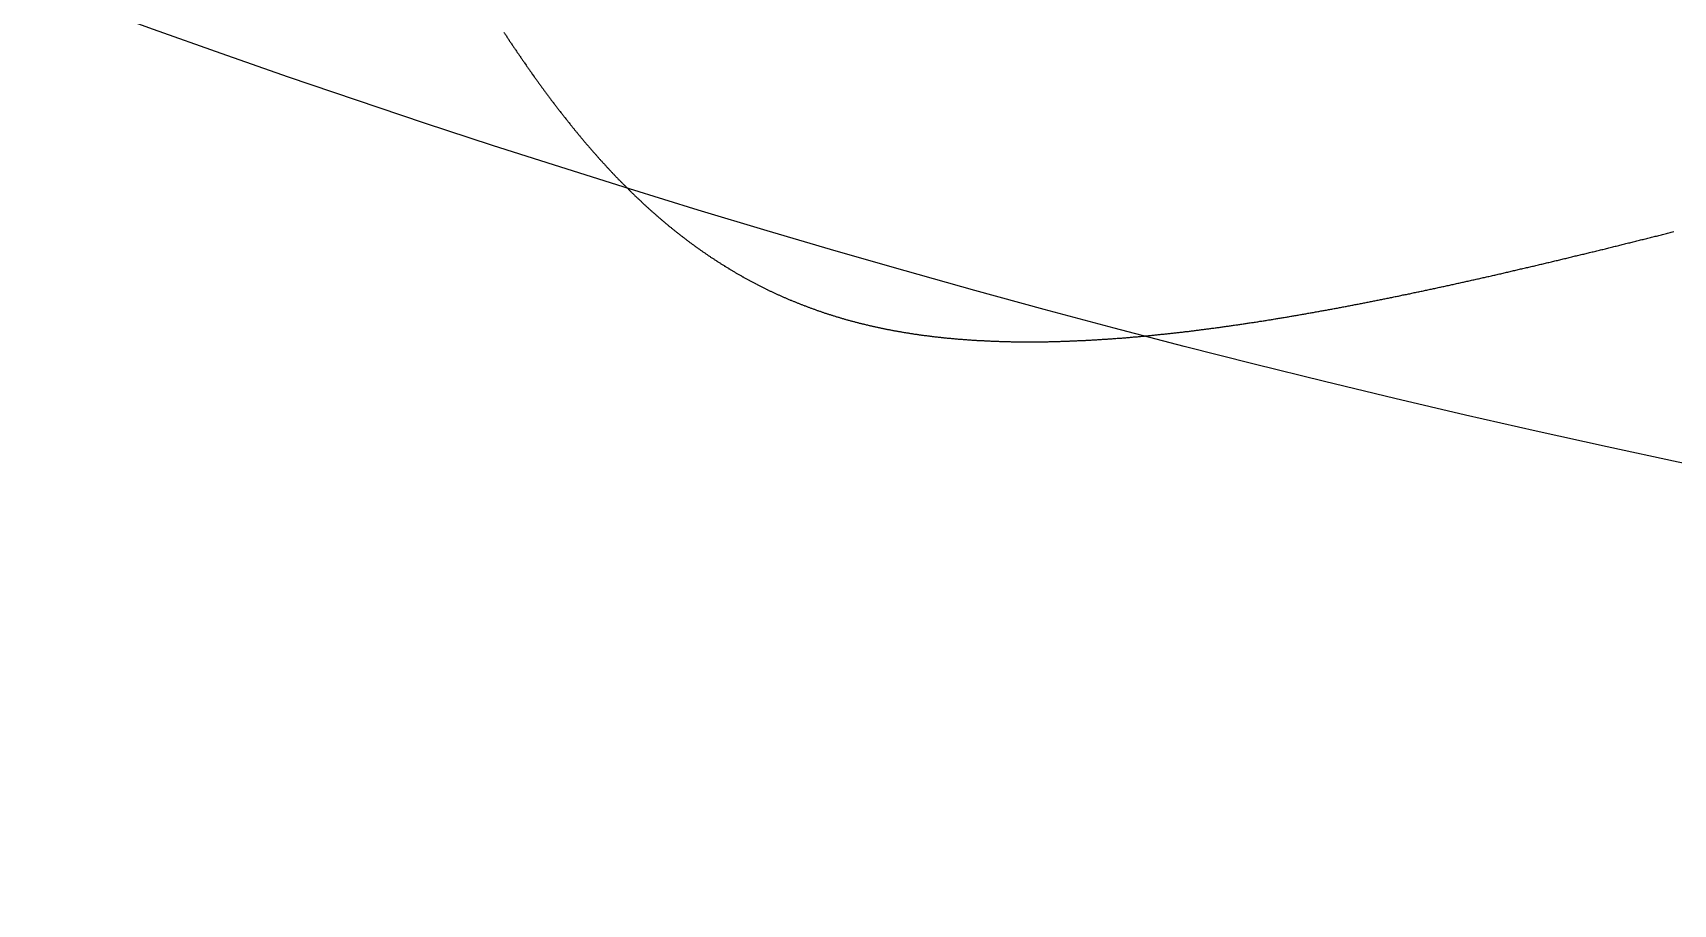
# Model space of a CAD drawing. Header units: millimetres. Extents: x 88 to 97873, y 32 to 55088.
# Drawn here: x 48494.884 to 48496.486, y 5017.401 to 5018.252 of the extents above; entities that cross this region are included whole.
import ezdxf

# ---------------------------------------------------------------- set-up
doc = ezdxf.new("R2010")
doc.units = ezdxf.units.MM
doc.header["$LTSCALE"] = 0.3

msp = doc.modelspace()

# ---------------------------------------------------------------- linework, layer by layer
msp.add_lwpolyline([(48495.3442, 5018.2528), (48495.3447, 5018.2521), (48495.3452, 5018.2514), (48495.3456, 5018.2507), (48495.3461, 5018.25), (48495.3466, 5018.2493), (48495.347, 5018.2486), (48495.3475, 5018.2479), (48495.348, 5018.2472), (48495.3484, 5018.2464), (48495.3489, 5018.2457), (48495.3494, 5018.245), (48495.3498, 5018.2443), (48495.3503, 5018.2436), (48495.3508, 5018.2429), (48495.3512, 5018.2422), (48495.3517, 5018.2415), (48495.3522, 5018.2408), (48495.3526, 5018.2401), (48495.3531, 5018.2394), (48495.3536, 5018.2387), (48495.354, 5018.238), (48495.3545, 5018.2374), (48495.355, 5018.2367), (48495.3555, 5018.236), (48495.3559, 5018.2353), (48495.3564, 5018.2346), (48495.3569, 5018.2339), (48495.3573, 5018.2332), (48495.3578, 5018.2325), (48495.3583, 5018.2318), (48495.3587, 5018.2311), (48495.3592, 5018.2304), (48495.3597, 5018.2298), (48495.3601, 5018.2291), (48495.3606, 5018.2284), (48495.3611, 5018.2277), (48495.3616, 5018.227), (48495.362, 5018.2263), (48495.3625, 5018.2256), (48495.363, 5018.225), (48495.3634, 5018.2243), (48495.3639, 5018.2236), (48495.3644, 5018.2229), (48495.3649, 5018.2222), (48495.3653, 5018.2216), (48495.3658, 5018.2209), (48495.3663, 5018.2202), (48495.3667, 5018.2195), (48495.3672, 5018.2189), (48495.3677, 5018.2182), (48495.3682, 5018.2175), (48495.3686, 5018.2168), (48495.3691, 5018.2162), (48495.3696, 5018.2155), (48495.37, 5018.2148), (48495.3705, 5018.2142), (48495.371, 5018.2135), (48495.3715, 5018.2128), (48495.3719, 5018.2121), (48495.3724, 5018.2115), (48495.3729, 5018.2108), (48495.3734, 5018.2102), (48495.3738, 5018.2095), (48495.3743, 5018.2088), (48495.3748, 5018.2082), (48495.3753, 5018.2075), (48495.3757, 5018.2068), (48495.3762, 5018.2062), (48495.3767, 5018.2055), (48495.3772, 5018.2049), (48495.3776, 5018.2042), (48495.3781, 5018.2035), (48495.3786, 5018.2029), (48495.3791, 5018.2022), (48495.3795, 5018.2016), (48495.38, 5018.2009), (48495.3805, 5018.2003), (48495.381, 5018.1996), (48495.3814, 5018.199), (48495.3819, 5018.1983), (48495.3824, 5018.1977), (48495.3829, 5018.197), (48495.3833, 5018.1964), (48495.3838, 5018.1957), (48495.3843, 5018.1951), (48495.3848, 5018.1944), (48495.3853, 5018.1938), (48495.3857, 5018.1931), (48495.3862, 5018.1925), (48495.3867, 5018.1918), (48495.3872, 5018.1912), (48495.3877, 5018.1905), (48495.3881, 5018.1899), (48495.3886, 5018.1893), (48495.3891, 5018.1886), (48495.3896, 5018.188), (48495.3901, 5018.1873), (48495.3905, 5018.1867), (48495.391, 5018.1861), (48495.3915, 5018.1854), (48495.392, 5018.1848), (48495.3925, 5018.1842), (48495.3929, 5018.1835), (48495.3934, 5018.1829), (48495.3939, 5018.1823), (48495.3944, 5018.1816), (48495.3949, 5018.181), (48495.3953, 5018.1804), (48495.3958, 5018.1797), (48495.3963, 5018.1791), (48495.3968, 5018.1785), (48495.3973, 5018.1779), (48495.3978, 5018.1772), (48495.3982, 5018.1766), (48495.3987, 5018.176), (48495.3992, 5018.1754), (48495.3997, 5018.1747), (48495.4002, 5018.1741), (48495.4007, 5018.1735), (48495.4012, 5018.1729), (48495.4016, 5018.1722), (48495.4021, 5018.1716), (48495.4026, 5018.171), (48495.4031, 5018.1704), (48495.4036, 5018.1698), (48495.4041, 5018.1692), (48495.4046, 5018.1685), (48495.405, 5018.1679), (48495.4055, 5018.1673), (48495.406, 5018.1667), (48495.4065, 5018.1661), (48495.407, 5018.1655), (48495.4075, 5018.1649), (48495.408, 5018.1643), (48495.4085, 5018.1636), (48495.4089, 5018.163), (48495.4094, 5018.1624), (48495.4099, 5018.1618), (48495.4104, 5018.1612), (48495.4109, 5018.1606), (48495.4114, 5018.16), (48495.4119, 5018.1594), (48495.4124, 5018.1588), (48495.4129, 5018.1582), (48495.4133, 5018.1576), (48495.4138, 5018.157), (48495.4143, 5018.1564), (48495.4148, 5018.1558), (48495.4153, 5018.1552), (48495.4158, 5018.1546), (48495.4163, 5018.154), (48495.4168, 5018.1534), (48495.4173, 5018.1528), (48495.4178, 5018.1522), (48495.4183, 5018.1516), (48495.4188, 5018.151), (48495.4193, 5018.1504), (48495.4197, 5018.1498), (48495.4202, 5018.1493), (48495.4207, 5018.1487), (48495.4212, 5018.1481), (48495.4217, 5018.1475), (48495.4222, 5018.1469), (48495.4227, 5018.1463), (48495.4232, 5018.1457), (48495.4237, 5018.1451), (48495.4242, 5018.1446), (48495.4247, 5018.144), (48495.4252, 5018.1434), (48495.4257, 5018.1428), (48495.4262, 5018.1422), (48495.4267, 5018.1417), (48495.4272, 5018.1411), (48495.4277, 5018.1405), (48495.4282, 5018.1399), (48495.4287, 5018.1393), (48495.4292, 5018.1388), (48495.4297, 5018.1382), (48495.4302, 5018.1376), (48495.4307, 5018.137), (48495.4312, 5018.1365), (48495.4317, 5018.1359), (48495.4322, 5018.1353), (48495.4327, 5018.1348), (48495.4332, 5018.1342), (48495.4337, 5018.1336), (48495.4342, 5018.1331), (48495.4347, 5018.1325), (48495.4352, 5018.1319), (48495.4357, 5018.1314), (48495.4362, 5018.1308), (48495.4367, 5018.1302), (48495.4372, 5018.1297), (48495.4377, 5018.1291), (48495.4382, 5018.1285), (48495.4387, 5018.128), (48495.4392, 5018.1274), (48495.4397, 5018.1269), (48495.4402, 5018.1263), (48495.4408, 5018.1257), (48495.4413, 5018.1252), (48495.4418, 5018.1246), (48495.4423, 5018.1241), (48495.4428, 5018.1235), (48495.4433, 5018.123), (48495.4438, 5018.1224), (48495.4443, 5018.1219), (48495.4448, 5018.1213), (48495.4453, 5018.1208), (48495.4458, 5018.1202), (48495.4463, 5018.1197), (48495.4468, 5018.1191), (48495.4474, 5018.1186), (48495.4479, 5018.118), (48495.4484, 5018.1175), (48495.4489, 5018.1169), (48495.4494, 5018.1164), (48495.4499, 5018.1158), (48495.4504, 5018.1153), (48495.4509, 5018.1148), (48495.4515, 5018.1142), (48495.452, 5018.1137), (48495.4525, 5018.1131), (48495.453, 5018.1126), (48495.4535, 5018.1121), (48495.454, 5018.1115), (48495.4545, 5018.111), (48495.455, 5018.1105), (48495.4556, 5018.1099), (48495.4561, 5018.1094), (48495.4566, 5018.1089), (48495.4571, 5018.1083), (48495.4576, 5018.1078), (48495.4581, 5018.1073), (48495.4587, 5018.1067), (48495.4592, 5018.1062), (48495.4597, 5018.1057), (48495.4602, 5018.1052), (48495.4607, 5018.1046), (48495.4613, 5018.1041), (48495.4618, 5018.1036), (48495.4623, 5018.1031), (48495.4628, 5018.1025), (48495.4633, 5018.102), (48495.4639, 5018.1015), (48495.4644, 5018.101), (48495.4649, 5018.1005), (48495.4654, 5018.0999), (48495.4659, 5018.0994), (48495.4665, 5018.0989), (48495.467, 5018.0984), (48495.4675, 5018.0979), (48495.468, 5018.0974), (48495.4686, 5018.0969), (48495.4691, 5018.0963), (48495.4696, 5018.0958), (48495.4701, 5018.0953), (48495.4707, 5018.0948), (48495.4712, 5018.0943), (48495.4717, 5018.0938), (48495.4722, 5018.0933), (48495.4728, 5018.0928), (48495.4733, 5018.0923), (48495.4738, 5018.0918), (48495.4744, 5018.0913), (48495.4749, 5018.0908), (48495.4754, 5018.0903), (48495.4759, 5018.0898), (48495.4765, 5018.0893), (48495.477, 5018.0888), (48495.4775, 5018.0883), (48495.4781, 5018.0878), (48495.4786, 5018.0873), (48495.4791, 5018.0868), (48495.4797, 5018.0863), (48495.4802, 5018.0858), (48495.4807, 5018.0853), (48495.4813, 5018.0848), (48495.4818, 5018.0843), (48495.4823, 5018.0838), (48495.4829, 5018.0833), (48495.4834, 5018.0828), (48495.4839, 5018.0823), (48495.4845, 5018.0819), (48495.485, 5018.0814), (48495.4855, 5018.0809), (48495.4861, 5018.0804), (48495.4866, 5018.0799), (48495.4872, 5018.0794), (48495.4877, 5018.0789), (48495.4882, 5018.0785), (48495.4888, 5018.078), (48495.4893, 5018.0775), (48495.4899, 5018.077), (48495.4904, 5018.0765), (48495.4909, 5018.0761), (48495.4915, 5018.0756), (48495.492, 5018.0751), (48495.4926, 5018.0746), (48495.4931, 5018.0742), (48495.4936, 5018.0737), (48495.4942, 5018.0732), (48495.4947, 5018.0727), (48495.4953, 5018.0723), (48495.4958, 5018.0718), (48495.4964, 5018.0713), (48495.4969, 5018.0709), (48495.4975, 5018.0704), (48495.498, 5018.0699), (48495.4985, 5018.0695), (48495.4991, 5018.069), (48495.4996, 5018.0685), (48495.5002, 5018.0681), (48495.5007, 5018.0676), (48495.5013, 5018.0671), (48495.5018, 5018.0667), (48495.5024, 5018.0662), (48495.5029, 5018.0658), (48495.5035, 5018.0653), (48495.504, 5018.0648), (48495.5046, 5018.0644), (48495.5051, 5018.0639), (48495.5057, 5018.0635), (48495.5062, 5018.063), (48495.5068, 5018.0626), (48495.5074, 5018.0621), (48495.5079, 5018.0617), (48495.5085, 5018.0612), (48495.509, 5018.0608), (48495.5096, 5018.0603), (48495.5101, 5018.0599), (48495.5107, 5018.0594), (48495.5112, 5018.059), (48495.5118, 5018.0585), (48495.5124, 5018.0581), (48495.5129, 5018.0576), (48495.5135, 5018.0572), (48495.514, 5018.0568), (48495.5146, 5018.0563), (48495.5152, 5018.0559), (48495.5157, 5018.0554), (48495.5163, 5018.055), (48495.5168, 5018.0546), (48495.5174, 5018.0541), (48495.518, 5018.0537), (48495.5185, 5018.0533), (48495.5191, 5018.0528), (48495.5196, 5018.0524), (48495.5202, 5018.052), (48495.5208, 5018.0515), (48495.5213, 5018.0511), (48495.5219, 5018.0507), (48495.5225, 5018.0502), (48495.523, 5018.0498), (48495.5236, 5018.0494), (48495.5242, 5018.049), (48495.5247, 5018.0485), (48495.5253, 5018.0481), (48495.5259, 5018.0477), (48495.5265, 5018.0473), (48495.527, 5018.0468), (48495.5276, 5018.0464), (48495.5282, 5018.046), (48495.5287, 5018.0456), (48495.5293, 5018.0452), (48495.5299, 5018.0447), (48495.5305, 5018.0443), (48495.531, 5018.0439), (48495.5316, 5018.0435), (48495.5322, 5018.0431), (48495.5327, 5018.0427), (48495.5333, 5018.0423), (48495.5339, 5018.0418), (48495.5345, 5018.0414), (48495.5351, 5018.041), (48495.5356, 5018.0406), (48495.5362, 5018.0402), (48495.5368, 5018.0398), (48495.5374, 5018.0394), (48495.5379, 5018.039), (48495.5385, 5018.0386), (48495.5391, 5018.0382), (48495.5397, 5018.0378), (48495.5403, 5018.0374), (48495.5409, 5018.037), (48495.5414, 5018.0366), (48495.542, 5018.0362), (48495.5426, 5018.0358), (48495.5432, 5018.0354), (48495.5438, 5018.035), (48495.5444, 5018.0346), (48495.5449, 5018.0342), (48495.5455, 5018.0338), (48495.5461, 5018.0334), (48495.5467, 5018.033), (48495.5473, 5018.0326), (48495.5479, 5018.0322), (48495.5485, 5018.0319), (48495.5491, 5018.0315), (48495.5496, 5018.0311), (48495.5502, 5018.0307), (48495.5508, 5018.0303), (48495.5514, 5018.0299), (48495.552, 5018.0295), (48495.5526, 5018.0292), (48495.5532, 5018.0288), (48495.5538, 5018.0284), (48495.5544, 5018.028), (48495.555, 5018.0276), (48495.5556, 5018.0273), (48495.5562, 5018.0269), (48495.5568, 5018.0265), (48495.5574, 5018.0261), (48495.558, 5018.0257), (48495.5586, 5018.0254), (48495.5592, 5018.025), (48495.5598, 5018.0246), (48495.5604, 5018.0243), (48495.561, 5018.0239), (48495.5616, 5018.0235), (48495.5622, 5018.0231), (48495.5628, 5018.0228), (48495.5634, 5018.0224), (48495.564, 5018.022), (48495.5646, 5018.0217), (48495.5652, 5018.0213), (48495.5658, 5018.021), (48495.5664, 5018.0206), (48495.567, 5018.0202), (48495.5676, 5018.0199), (48495.5682, 5018.0195), (48495.5688, 5018.0192), (48495.5694, 5018.0188), (48495.57, 5018.0184), (48495.5706, 5018.0181), (48495.5712, 5018.0177), (48495.5718, 5018.0174), (48495.5725, 5018.017), (48495.5731, 5018.0167), (48495.5737, 5018.0163), (48495.5743, 5018.016), (48495.5749, 5018.0156), (48495.5755, 5018.0153), (48495.5761, 5018.0149), (48495.5767, 5018.0146), (48495.5774, 5018.0142), (48495.578, 5018.0139), (48495.5786, 5018.0135), (48495.5792, 5018.0132), (48495.5798, 5018.0129), (48495.5805, 5018.0125), (48495.5811, 5018.0122), (48495.5817, 5018.0118), (48495.5823, 5018.0115), (48495.5829, 5018.0112), (48495.5836, 5018.0108), (48495.5842, 5018.0105), (48495.5848, 5018.0101), (48495.5854, 5018.0098), (48495.586, 5018.0095), (48495.5867, 5018.0091), (48495.5873, 5018.0088), (48495.5879, 5018.0085), (48495.5885, 5018.0082), (48495.5892, 5018.0078), (48495.5898, 5018.0075), (48495.5904, 5018.0072), (48495.5911, 5018.0068), (48495.5917, 5018.0065), (48495.5923, 5018.0062), (48495.5929, 5018.0059), (48495.5936, 5018.0055), (48495.5942, 5018.0052), (48495.5948, 5018.0049), (48495.5955, 5018.0046), (48495.5961, 5018.0043), (48495.5967, 5018.004), (48495.5974, 5018.0036), (48495.598, 5018.0033), (48495.5986, 5018.003), (48495.5993, 5018.0027), (48495.5999, 5018.0024), (48495.6005, 5018.0021), (48495.6012, 5018.0018), (48495.6018, 5018.0014), (48495.6025, 5018.0011), (48495.6031, 5018.0008), (48495.6037, 5018.0005), (48495.6044, 5018.0002), (48495.605, 5017.9999), (48495.6057, 5017.9996), (48495.6063, 5017.9993), (48495.607, 5017.999), (48495.6076, 5017.9987), (48495.6082, 5017.9984), (48495.6089, 5017.9981), (48495.6095, 5017.9978), (48495.6102, 5017.9975), (48495.6108, 5017.9972), (48495.6115, 5017.9969), (48495.6121, 5017.9966), (48495.6128, 5017.9963), (48495.6134, 5017.996), (48495.6141, 5017.9957), (48495.6147, 5017.9954), (48495.6154, 5017.9951), (48495.616, 5017.9949), (48495.6167, 5017.9946), (48495.6173, 5017.9943), (48495.618, 5017.994), (48495.6187, 5017.9937), (48495.6193, 5017.9934), (48495.62, 5017.9931), (48495.6206, 5017.9928), (48495.6213, 5017.9926), (48495.6219, 5017.9923), (48495.6226, 5017.992), (48495.6233, 5017.9917), (48495.6239, 5017.9914), (48495.6246, 5017.9912), (48495.6252, 5017.9909), (48495.6259, 5017.9906), (48495.6266, 5017.9903), (48495.6272, 5017.9901), (48495.6279, 5017.9898), (48495.6286, 5017.9895), (48495.6292, 5017.9892), (48495.6299, 5017.989), (48495.6306, 5017.9887), (48495.6312, 5017.9884), (48495.6319, 5017.9882), (48495.6326, 5017.9879), (48495.6332, 5017.9876), (48495.6339, 5017.9874), (48495.6346, 5017.9871), (48495.6353, 5017.9869), (48495.6359, 5017.9866), (48495.6366, 5017.9863), (48495.6373, 5017.9861), (48495.6379, 5017.9858), (48495.6386, 5017.9856), (48495.6393, 5017.9853), (48495.64, 5017.985), (48495.6407, 5017.9848), (48495.6413, 5017.9845), (48495.642, 5017.9843), (48495.6427, 5017.984), (48495.6434, 5017.9838), (48495.6441, 5017.9835), (48495.6447, 5017.9833), (48495.6454, 5017.983), (48495.6461, 5017.9828), (48495.6468, 5017.9825), (48495.6475, 5017.9823), (48495.6482, 5017.982), (48495.6488, 5017.9818), (48495.6495, 5017.9816), (48495.6502, 5017.9813), (48495.6509, 5017.9811), (48495.6516, 5017.9808), (48495.6523, 5017.9806), (48495.653, 5017.9804), (48495.6537, 5017.9801), (48495.6543, 5017.9799), (48495.655, 5017.9796), (48495.6557, 5017.9794), (48495.6564, 5017.9792), (48495.6571, 5017.9789), (48495.6578, 5017.9787), (48495.6585, 5017.9785), (48495.6592, 5017.9783), (48495.6599, 5017.978), (48495.6606, 5017.9778), (48495.6613, 5017.9776), (48495.662, 5017.9773), (48495.6627, 5017.9771), (48495.6634, 5017.9769), (48495.6641, 5017.9767), (48495.6648, 5017.9765), (48495.6655, 5017.9762), (48495.6662, 5017.976), (48495.6669, 5017.9758), (48495.6676, 5017.9756), (48495.6683, 5017.9754), (48495.669, 5017.9751), (48495.6697, 5017.9749), (48495.6705, 5017.9747), (48495.6712, 5017.9745), (48495.6719, 5017.9743), (48495.6726, 5017.9741), (48495.6733, 5017.9739), (48495.674, 5017.9737), (48495.6747, 5017.9735), (48495.6754, 5017.9732), (48495.6761, 5017.973), (48495.6769, 5017.9728), (48495.6776, 5017.9726), (48495.6783, 5017.9724), (48495.679, 5017.9722), (48495.6797, 5017.972), (48495.6804, 5017.9718), (48495.6812, 5017.9716), (48495.6819, 5017.9714), (48495.6826, 5017.9712), (48495.6833, 5017.971), (48495.684, 5017.9708), (48495.6848, 5017.9706), (48495.6855, 5017.9704), (48495.6862, 5017.9703), (48495.6869, 5017.9701), (48495.6877, 5017.9699), (48495.6884, 5017.9697), (48495.6891, 5017.9695), (48495.6898, 5017.9693), (48495.6906, 5017.9691), (48495.6913, 5017.9689), (48495.692, 5017.9687), (48495.6928, 5017.9686), (48495.6935, 5017.9684), (48495.6942, 5017.9682), (48495.695, 5017.968), (48495.6957, 5017.9678), (48495.6964, 5017.9677), (48495.6972, 5017.9675), (48495.6979, 5017.9673), (48495.6986, 5017.9671), (48495.6994, 5017.967), (48495.7001, 5017.9668), (48495.7009, 5017.9666), (48495.7016, 5017.9664), (48495.7023, 5017.9663), (48495.7031, 5017.9661), (48495.7038, 5017.9659), (48495.7046, 5017.9658), (48495.7053, 5017.9656), (48495.7061, 5017.9654), (48495.7068, 5017.9653), (48495.7076, 5017.9651), (48495.7083, 5017.9649), (48495.7091, 5017.9648), (48495.7098, 5017.9646), (48495.7106, 5017.9644), (48495.7113, 5017.9643), (48495.7121, 5017.9641), (48495.7128, 5017.964), (48495.7136, 5017.9638), (48495.7143, 5017.9637), (48495.7151, 5017.9635), (48495.7158, 5017.9634), (48495.7166, 5017.9632), (48495.7173, 5017.963), (48495.7181, 5017.9629), (48495.7189, 5017.9627), (48495.7196, 5017.9626), (48495.7204, 5017.9625), (48495.7211, 5017.9623), (48495.7219, 5017.9622), (48495.7227, 5017.962), (48495.7234, 5017.9619), (48495.7242, 5017.9617), (48495.725, 5017.9616), (48495.7257, 5017.9614), (48495.7265, 5017.9613), (48495.7273, 5017.9612), (48495.728, 5017.961), (48495.7288, 5017.9609), (48495.7296, 5017.9608), (48495.7303, 5017.9606), (48495.7311, 5017.9605), (48495.7319, 5017.9604), (48495.7326, 5017.9602), (48495.7334, 5017.9601), (48495.7342, 5017.96), (48495.735, 5017.9598), (48495.7357, 5017.9597), (48495.7365, 5017.9596), (48495.7373, 5017.9594), (48495.7381, 5017.9593), (48495.7389, 5017.9592), (48495.7396, 5017.9591), (48495.7404, 5017.9589), (48495.7412, 5017.9588), (48495.742, 5017.9587), (48495.7428, 5017.9586), (48495.7435, 5017.9585), (48495.7443, 5017.9583), (48495.7451, 5017.9582), (48495.7459, 5017.9581), (48495.7467, 5017.958), (48495.7475, 5017.9579), (48495.7483, 5017.9578), (48495.7491, 5017.9577), (48495.7498, 5017.9575), (48495.7506, 5017.9574), (48495.7514, 5017.9573), (48495.7522, 5017.9572), (48495.753, 5017.9571), (48495.7538, 5017.957), (48495.7546, 5017.9569), (48495.7554, 5017.9568), (48495.7562, 5017.9567), (48495.757, 5017.9566), (48495.7578, 5017.9565), (48495.7586, 5017.9564), (48495.7594, 5017.9563), (48495.7602, 5017.9562), (48495.761, 5017.9561), (48495.7618, 5017.956), (48495.7626, 5017.9559), (48495.7634, 5017.9558), (48495.7642, 5017.9557), (48495.765, 5017.9556), (48495.7658, 5017.9555), (48495.7666, 5017.9554), (48495.7674, 5017.9553), (48495.7682, 5017.9552), (48495.769, 5017.9551), (48495.7698, 5017.9551), (48495.7706, 5017.955), (48495.7714, 5017.9549), (48495.7723, 5017.9548), (48495.7731, 5017.9547), (48495.7739, 5017.9546), (48495.7747, 5017.9545), (48495.7755, 5017.9545), (48495.7763, 5017.9544), (48495.7771, 5017.9543), (48495.778, 5017.9542), (48495.7788, 5017.9541), (48495.7796, 5017.9541), (48495.7804, 5017.954), (48495.7812, 5017.9539), (48495.782, 5017.9538), (48495.7829, 5017.9538), (48495.7837, 5017.9537), (48495.7845, 5017.9536), (48495.7853, 5017.9535), (48495.7861, 5017.9535), (48495.787, 5017.9534), (48495.7878, 5017.9533), (48495.7886, 5017.9533), (48495.7894, 5017.9532), (48495.7903, 5017.9531), (48495.7911, 5017.9531), (48495.7919, 5017.953), (48495.7928, 5017.9529), (48495.7936, 5017.9529), (48495.7944, 5017.9528), (48495.7953, 5017.9527), (48495.7961, 5017.9527), (48495.7969, 5017.9526), (48495.7978, 5017.9526), (48495.7986, 5017.9525), (48495.7994, 5017.9525), (48495.8003, 5017.9524), (48495.8011, 5017.9523), (48495.8019, 5017.9523), (48495.8028, 5017.9522), (48495.8036, 5017.9522), (48495.8044, 5017.9521), (48495.8053, 5017.9521), (48495.8061, 5017.952), (48495.807, 5017.952), (48495.8078, 5017.9519), (48495.8087, 5017.9519), (48495.8095, 5017.9518), (48495.8103, 5017.9518), (48495.8112, 5017.9517), (48495.812, 5017.9517), (48495.8129, 5017.9517), (48495.8137, 5017.9516), (48495.8146, 5017.9516), (48495.8154, 5017.9515), (48495.8163, 5017.9515), (48495.8171, 5017.9515), (48495.818, 5017.9514), (48495.8188, 5017.9514), (48495.8197, 5017.9513), (48495.8205, 5017.9513), (48495.8214, 5017.9513), (48495.8222, 5017.9512), (48495.8231, 5017.9512), (48495.8239, 5017.9512), (48495.8248, 5017.9511), (48495.8257, 5017.9511), (48495.8265, 5017.9511), (48495.8274, 5017.9511), (48495.8282, 5017.951), (48495.8291, 5017.951), (48495.83, 5017.951), (48495.8308, 5017.951), (48495.8317, 5017.9509), (48495.8325, 5017.9509), (48495.8334, 5017.9509), (48495.8343, 5017.9509), (48495.8351, 5017.9508), (48495.836, 5017.9508), (48495.8369, 5017.9508), (48495.8377, 5017.9508), (48495.8386, 5017.9508), (48495.8395, 5017.9507), (48495.8403, 5017.9507), (48495.8412, 5017.9507), (48495.8421, 5017.9507), (48495.843, 5017.9507), (48495.8438, 5017.9507), (48495.8447, 5017.9507), (48495.8456, 5017.9507), (48495.8464, 5017.9506), (48495.8473, 5017.9506), (48495.8482, 5017.9506), (48495.8491, 5017.9506), (48495.85, 5017.9506), (48495.8508, 5017.9506), (48495.8517, 5017.9506), (48495.8526, 5017.9506), (48495.8535, 5017.9506), (48495.8543, 5017.9506), (48495.8552, 5017.9506), (48495.8561, 5017.9506), (48495.857, 5017.9506), (48495.8579, 5017.9506), (48495.8588, 5017.9506), (48495.8596, 5017.9506), (48495.8605, 5017.9506), (48495.8614, 5017.9506), (48495.8623, 5017.9506), (48495.8632, 5017.9506), (48495.8641, 5017.9506), (48495.865, 5017.9506), (48495.8659, 5017.9506), (48495.8667, 5017.9506), (48495.8676, 5017.9506), (48495.8685, 5017.9506), (48495.8694, 5017.9507), (48495.8703, 5017.9507), (48495.8712, 5017.9507), (48495.8721, 5017.9507), (48495.873, 5017.9507), (48495.8739, 5017.9507), (48495.8748, 5017.9507), (48495.8757, 5017.9507), (48495.8766, 5017.9508), (48495.8775, 5017.9508), (48495.8784, 5017.9508), (48495.8793, 5017.9508), (48495.8802, 5017.9508), (48495.8811, 5017.9509), (48495.882, 5017.9509), (48495.8829, 5017.9509), (48495.8838, 5017.9509), (48495.8847, 5017.9509), (48495.8856, 5017.951), (48495.8865, 5017.951), (48495.8874, 5017.951), (48495.8883, 5017.9511), (48495.8892, 5017.9511), (48495.8901, 5017.9511), (48495.891, 5017.9511), (48495.8919, 5017.9512), (48495.8929, 5017.9512), (48495.8938, 5017.9512), (48495.8947, 5017.9513), (48495.8956, 5017.9513), (48495.8965, 5017.9513), (48495.8974, 5017.9514), (48495.8983, 5017.9514), (48495.8992, 5017.9514), (48495.9002, 5017.9515), (48495.9011, 5017.9515), (48495.902, 5017.9515), (48495.9029, 5017.9516), (48495.9038, 5017.9516), (48495.9047, 5017.9517), (48495.9057, 5017.9517), (48495.9066, 5017.9517), (48495.9075, 5017.9518), (48495.9084, 5017.9518), (48495.9094, 5017.9519), (48495.9103, 5017.9519), (48495.9112, 5017.952), (48495.9121, 5017.952), (48495.913, 5017.9521), (48495.914, 5017.9521), (48495.9149, 5017.9522), (48495.9158, 5017.9522), (48495.9168, 5017.9523), (48495.9177, 5017.9523), (48495.9186, 5017.9524), (48495.9195, 5017.9524), (48495.9205, 5017.9525), (48495.9214, 5017.9525), (48495.9223, 5017.9526), (48495.9233, 5017.9526), (48495.9242, 5017.9527), (48495.9251, 5017.9527), (48495.9261, 5017.9528), (48495.927, 5017.9529), (48495.9279, 5017.9529), (48495.9289, 5017.953), (48495.9298, 5017.953), (48495.9307, 5017.9531), (48495.9317, 5017.9532), (48495.9326, 5017.9532), (48495.9336, 5017.9533), (48495.9345, 5017.9534), (48495.9354, 5017.9534), (48495.9364, 5017.9535), (48495.9373, 5017.9535), (48495.9383, 5017.9536), (48495.9392, 5017.9537), (48495.9401, 5017.9538), (48495.9411, 5017.9538), (48495.942, 5017.9539), (48495.943, 5017.954), (48495.9439, 5017.954), (48495.9449, 5017.9541), (48495.9458, 5017.9542), (48495.9468, 5017.9542), (48495.9477, 5017.9543), (48495.9487, 5017.9544), (48495.9496, 5017.9545), (48495.9506, 5017.9545), (48495.9515, 5017.9546), (48495.9525, 5017.9547), (48495.9534, 5017.9548), (48495.9544, 5017.9549), (48495.9553, 5017.9549), (48495.9563, 5017.955), (48495.9572, 5017.9551), (48495.9582, 5017.9552), (48495.9591, 5017.9553), (48495.9601, 5017.9553), (48495.9611, 5017.9554), (48495.962, 5017.9555), (48495.963, 5017.9556), (48495.9639, 5017.9557), (48495.9649, 5017.9558), (48495.9659, 5017.9559), (48495.9668, 5017.956), (48495.9678, 5017.956), (48495.9687, 5017.9561), (48495.9697, 5017.9562), (48495.9707, 5017.9563), (48495.9716, 5017.9564), (48495.9726, 5017.9565), (48495.9736, 5017.9566), (48495.9745, 5017.9567), (48495.9755, 5017.9568), (48495.9765, 5017.9569), (48495.9774, 5017.957), (48495.9784, 5017.9571), (48495.9794, 5017.9572), (48495.9803, 5017.9573), (48495.9813, 5017.9574), (48495.9823, 5017.9575), (48495.9833, 5017.9576), (48495.9842, 5017.9577), (48495.9852, 5017.9578), (48495.9862, 5017.9579), (48495.9872, 5017.958), (48495.9881, 5017.9581), (48495.9891, 5017.9582), (48495.9901, 5017.9583), (48495.9911, 5017.9584), (48495.992, 5017.9585), (48495.993, 5017.9586), (48495.994, 5017.9587), (48495.995, 5017.9588), (48495.996, 5017.9589), (48495.9969, 5017.959), (48495.9979, 5017.9591), (48495.9989, 5017.9592), (48495.9999, 5017.9593), (48496.0009, 5017.9595), (48496.0018, 5017.9596), (48496.0028, 5017.9597), (48496.0038, 5017.9598), (48496.0048, 5017.9599), (48496.0058, 5017.96), (48496.0068, 5017.9601), (48496.0078, 5017.9603), (48496.0088, 5017.9604), (48496.0097, 5017.9605), (48496.0107, 5017.9606), (48496.0117, 5017.9607), (48496.0127, 5017.9608), (48496.0137, 5017.961), (48496.0147, 5017.9611), (48496.0157, 5017.9612), (48496.0167, 5017.9613), (48496.0177, 5017.9614), (48496.0187, 5017.9616), (48496.0197, 5017.9617), (48496.0207, 5017.9618), (48496.0217, 5017.9619), (48496.0226, 5017.9621), (48496.0236, 5017.9622), (48496.0246, 5017.9623), (48496.0256, 5017.9625), (48496.0266, 5017.9626), (48496.0276, 5017.9627), (48496.0286, 5017.9628), (48496.0296, 5017.963), (48496.0306, 5017.9631), (48496.0316, 5017.9632), (48496.0326, 5017.9634), (48496.0337, 5017.9635), (48496.0347, 5017.9636), (48496.0357, 5017.9638), (48496.0367, 5017.9639), (48496.0377, 5017.964), (48496.0387, 5017.9642), (48496.0397, 5017.9643), (48496.0407, 5017.9644), (48496.0417, 5017.9646), (48496.0427, 5017.9647), (48496.0437, 5017.9649), (48496.0447, 5017.965), (48496.0457, 5017.9651), (48496.0467, 5017.9653), (48496.0478, 5017.9654), (48496.0488, 5017.9656), (48496.0498, 5017.9657), (48496.0508, 5017.9658), (48496.0518, 5017.966), (48496.0528, 5017.9661), (48496.0538, 5017.9663), (48496.0549, 5017.9664), (48496.0559, 5017.9666), (48496.0569, 5017.9667), (48496.0579, 5017.9669), (48496.0589, 5017.967), (48496.0599, 5017.9672), (48496.061, 5017.9673), (48496.062, 5017.9675), (48496.063, 5017.9676), (48496.064, 5017.9678), (48496.065, 5017.9679), (48496.0661, 5017.9681), (48496.0671, 5017.9682), (48496.0681, 5017.9684), (48496.0691, 5017.9685), (48496.0702, 5017.9687), (48496.0712, 5017.9688), (48496.0722, 5017.969), (48496.0732, 5017.9691), (48496.0743, 5017.9693), (48496.0753, 5017.9694), (48496.0763, 5017.9696), (48496.0773, 5017.9698), (48496.0784, 5017.9699), (48496.0794, 5017.9701), (48496.0804, 5017.9702), (48496.0815, 5017.9704), (48496.0825, 5017.9706), (48496.0835, 5017.9707), (48496.0846, 5017.9709), (48496.0856, 5017.971), (48496.0866, 5017.9712), (48496.0877, 5017.9714), (48496.0887, 5017.9715), (48496.0897, 5017.9717), (48496.0908, 5017.9719), (48496.0918, 5017.972), (48496.0928, 5017.9722), (48496.0939, 5017.9724), (48496.0949, 5017.9725), (48496.0959, 5017.9727), (48496.097, 5017.9729), (48496.098, 5017.973), (48496.0991, 5017.9732), (48496.1001, 5017.9734), (48496.1011, 5017.9736), (48496.1022, 5017.9737), (48496.1032, 5017.9739), (48496.1043, 5017.9741), (48496.1053, 5017.9743), (48496.1064, 5017.9744), (48496.1074, 5017.9746), (48496.1085, 5017.9748), (48496.1095, 5017.9749), (48496.1105, 5017.9751), (48496.1116, 5017.9753), (48496.1126, 5017.9755), (48496.1137, 5017.9757), (48496.1147, 5017.9758), (48496.1158, 5017.976), (48496.1168, 5017.9762), (48496.1179, 5017.9764), (48496.1189, 5017.9766), (48496.12, 5017.9767), (48496.121, 5017.9769), (48496.1221, 5017.9771), (48496.1231, 5017.9773), (48496.1242, 5017.9775), (48496.1253, 5017.9777), (48496.1263, 5017.9778), (48496.1274, 5017.978), (48496.1284, 5017.9782), (48496.1295, 5017.9784), (48496.1305, 5017.9786), (48496.1316, 5017.9788), (48496.1326, 5017.979), (48496.1337, 5017.9791), (48496.1348, 5017.9793), (48496.1358, 5017.9795), (48496.1369, 5017.9797), (48496.1379, 5017.9799), (48496.139, 5017.9801), (48496.1401, 5017.9803), (48496.1411, 5017.9805), (48496.1422, 5017.9807), (48496.1433, 5017.9809), (48496.1443, 5017.981), (48496.1454, 5017.9812), (48496.1464, 5017.9814), (48496.1475, 5017.9816), (48496.1486, 5017.9818), (48496.1496, 5017.982), (48496.1507, 5017.9822), (48496.1518, 5017.9824), (48496.1528, 5017.9826), (48496.1539, 5017.9828), (48496.155, 5017.983), (48496.1561, 5017.9832), (48496.1571, 5017.9834), (48496.1582, 5017.9836), (48496.1593, 5017.9838), (48496.1603, 5017.984), (48496.1614, 5017.9842), (48496.1625, 5017.9844), (48496.1636, 5017.9846), (48496.1646, 5017.9848), (48496.1657, 5017.985), (48496.1668, 5017.9852), (48496.1679, 5017.9854), (48496.1689, 5017.9856), (48496.17, 5017.9858), (48496.1711, 5017.986), (48496.1722, 5017.9863), (48496.1732, 5017.9865), (48496.1743, 5017.9867), (48496.1754, 5017.9869), (48496.1765, 5017.9871), (48496.1776, 5017.9873), (48496.1786, 5017.9875), (48496.1797, 5017.9877), (48496.1808, 5017.9879), (48496.1819, 5017.9881), (48496.183, 5017.9883), (48496.1841, 5017.9886), (48496.1851, 5017.9888), (48496.1862, 5017.989), (48496.1873, 5017.9892), (48496.1884, 5017.9894), (48496.1895, 5017.9896), (48496.1906, 5017.9898), (48496.1917, 5017.99), (48496.1927, 5017.9903), (48496.1938, 5017.9905), (48496.1949, 5017.9907), (48496.196, 5017.9909), (48496.1971, 5017.9911), (48496.1982, 5017.9913), (48496.1993, 5017.9916), (48496.2004, 5017.9918), (48496.2015, 5017.992), (48496.2026, 5017.9922), (48496.2037, 5017.9924), (48496.2047, 5017.9927), (48496.2058, 5017.9929), (48496.2069, 5017.9931), (48496.208, 5017.9933), (48496.2091, 5017.9936), (48496.2102, 5017.9938), (48496.2113, 5017.994), (48496.2124, 5017.9942), (48496.2135, 5017.9944), (48496.2146, 5017.9947), (48496.2157, 5017.9949), (48496.2168, 5017.9951), (48496.2179, 5017.9953), (48496.219, 5017.9956), (48496.2201, 5017.9958), (48496.2212, 5017.996), (48496.2223, 5017.9963), (48496.2234, 5017.9965), (48496.2245, 5017.9967), (48496.2256, 5017.9969), (48496.2267, 5017.9972), (48496.2278, 5017.9974), (48496.2289, 5017.9976), (48496.23, 5017.9979), (48496.2311, 5017.9981), (48496.2322, 5017.9983), (48496.2333, 5017.9986), (48496.2345, 5017.9988), (48496.2356, 5017.999), (48496.2367, 5017.9993), (48496.2378, 5017.9995), (48496.2389, 5017.9997), (48496.24, 5018), (48496.2411, 5018.0002), (48496.2422, 5018.0004), (48496.2433, 5018.0007), (48496.2444, 5018.0009), (48496.2456, 5018.0011), (48496.2467, 5018.0014), (48496.2478, 5018.0016), (48496.2489, 5018.0019), (48496.25, 5018.0021), (48496.2511, 5018.0023), (48496.2522, 5018.0026), (48496.2533, 5018.0028), (48496.2545, 5018.0031), (48496.2556, 5018.0033), (48496.2567, 5018.0035), (48496.2578, 5018.0038), (48496.2589, 5018.004), (48496.26, 5018.0043), (48496.2612, 5018.0045), (48496.2623, 5018.0047), (48496.2634, 5018.005), (48496.2645, 5018.0052), (48496.2656, 5018.0055), (48496.2668, 5018.0057), (48496.2679, 5018.006), (48496.269, 5018.0062), (48496.2701, 5018.0065), (48496.2713, 5018.0067), (48496.2724, 5018.007), (48496.2735, 5018.0072), (48496.2746, 5018.0074), (48496.2758, 5018.0077), (48496.2769, 5018.0079), (48496.278, 5018.0082), (48496.2791, 5018.0084), (48496.2803, 5018.0087), (48496.2814, 5018.0089), (48496.2825, 5018.0092), (48496.2836, 5018.0094), (48496.2848, 5018.0097), (48496.2859, 5018.0099), (48496.287, 5018.0102), (48496.2882, 5018.0105), (48496.2893, 5018.0107), (48496.2904, 5018.011), (48496.2916, 5018.0112), (48496.2927, 5018.0115), (48496.2938, 5018.0117), (48496.295, 5018.012), (48496.2961, 5018.0122), (48496.2972, 5018.0125), (48496.2984, 5018.0127), (48496.2995, 5018.013), (48496.3006, 5018.0133), (48496.3018, 5018.0135), (48496.3029, 5018.0138), (48496.304, 5018.014), (48496.3052, 5018.0143), (48496.3063, 5018.0145), (48496.3074, 5018.0148), (48496.3086, 5018.0151), (48496.3097, 5018.0153), (48496.3109, 5018.0156), (48496.312, 5018.0158), (48496.3131, 5018.0161), (48496.3143, 5018.0164), (48496.3154, 5018.0166), (48496.3166, 5018.0169), (48496.3177, 5018.0171), (48496.3189, 5018.0174), (48496.32, 5018.0177), (48496.3211, 5018.0179), (48496.3223, 5018.0182), (48496.3234, 5018.0185), (48496.3246, 5018.0187), (48496.3257, 5018.019), (48496.3269, 5018.0193), (48496.328, 5018.0195), (48496.3292, 5018.0198), (48496.3303, 5018.0201), (48496.3315, 5018.0203), (48496.3326, 5018.0206), (48496.3337, 5018.0209), (48496.3349, 5018.0211), (48496.336, 5018.0214), (48496.3372, 5018.0217), (48496.3383, 5018.0219), (48496.3395, 5018.0222), (48496.3406, 5018.0225), (48496.3418, 5018.0227), (48496.343, 5018.023), (48496.3441, 5018.0233), (48496.3453, 5018.0235), (48496.3464, 5018.0238), (48496.3476, 5018.0241), (48496.3487, 5018.0244), (48496.3499, 5018.0246), (48496.351, 5018.0249), (48496.3522, 5018.0252), (48496.3533, 5018.0254), (48496.3545, 5018.0257), (48496.3557, 5018.026), (48496.3568, 5018.0263), (48496.358, 5018.0265), (48496.3591, 5018.0268), (48496.3603, 5018.0271), (48496.3614, 5018.0274), (48496.3626, 5018.0276), (48496.3638, 5018.0279), (48496.3649, 5018.0282), (48496.3661, 5018.0285), (48496.3673, 5018.0287), (48496.3684, 5018.029), (48496.3696, 5018.0293), (48496.3707, 5018.0296), (48496.3719, 5018.0299), (48496.3731, 5018.0301), (48496.3742, 5018.0304), (48496.3754, 5018.0307), (48496.3766, 5018.031), (48496.3777, 5018.0313), (48496.3789, 5018.0315), (48496.3801, 5018.0318), (48496.3812, 5018.0321), (48496.3824, 5018.0324), (48496.3836, 5018.0327), (48496.3847, 5018.0329), (48496.3859, 5018.0332), (48496.3871, 5018.0335), (48496.3882, 5018.0338), (48496.3894, 5018.0341), (48496.3906, 5018.0344), (48496.3917, 5018.0346), (48496.3929, 5018.0349), (48496.3941, 5018.0352), (48496.3953, 5018.0355), (48496.3964, 5018.0358), (48496.3976, 5018.0361), (48496.3988, 5018.0363), (48496.3999, 5018.0366), (48496.4011, 5018.0369), (48496.4023, 5018.0372), (48496.4035, 5018.0375), (48496.4046, 5018.0378), (48496.4058, 5018.0381), (48496.407, 5018.0383), (48496.4082, 5018.0386), (48496.4094, 5018.0389), (48496.4105, 5018.0392), (48496.4117, 5018.0395), (48496.4129, 5018.0398), (48496.4141, 5018.0401), (48496.4152, 5018.0404), (48496.4164, 5018.0407), (48496.4176, 5018.0409), (48496.4188, 5018.0412), (48496.42, 5018.0415), (48496.4211, 5018.0418), (48496.4223, 5018.0421), (48496.4235, 5018.0424), (48496.4247, 5018.0427), (48496.4259, 5018.043), (48496.4271, 5018.0433), (48496.4282, 5018.0436), (48496.4294, 5018.0439), (48496.4306, 5018.0441), (48496.4318, 5018.0444), (48496.433, 5018.0447), (48496.4342, 5018.045), (48496.4353, 5018.0453), (48496.4365, 5018.0456), (48496.4377, 5018.0459), (48496.4389, 5018.0462), (48496.4401, 5018.0465), (48496.4413, 5018.0468), (48496.4425, 5018.0471), (48496.4437, 5018.0474), (48496.4448, 5018.0477), (48496.446, 5018.048), (48496.4472, 5018.0483), (48496.4484, 5018.0486), (48496.4496, 5018.0489), (48496.4508, 5018.0492), (48496.452, 5018.0495), (48496.4532, 5018.0498), (48496.4544, 5018.0501), (48496.4556, 5018.0504), (48496.4568, 5018.0506), (48496.458, 5018.0509), (48496.4591, 5018.0512), (48496.4603, 5018.0515), (48496.4615, 5018.0518), (48496.4627, 5018.0521), (48496.4639, 5018.0524), (48496.4651, 5018.0527), (48496.4663, 5018.053), (48496.4675, 5018.0533), (48496.4687, 5018.0536), (48496.4699, 5018.0539), (48496.4711, 5018.0542), (48496.4723, 5018.0545), (48496.4735, 5018.0549), (48496.4747, 5018.0552), (48496.4759, 5018.0555), (48496.4771, 5018.0558), (48496.4783, 5018.0561), (48496.4795, 5018.0564), (48496.4807, 5018.0567), (48496.4819, 5018.057), (48496.4831, 5018.0573), (48496.4843, 5018.0576), (48496.4855, 5018.0579), (48496.4867, 5018.0582)])
for radius in [18.5479, 14.363, 11.4141]:
    msp.add_circle((48498.861, 5029.0009), radius)

doc.saveas('drawing.dxf')
